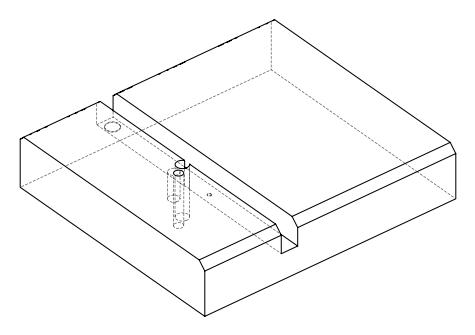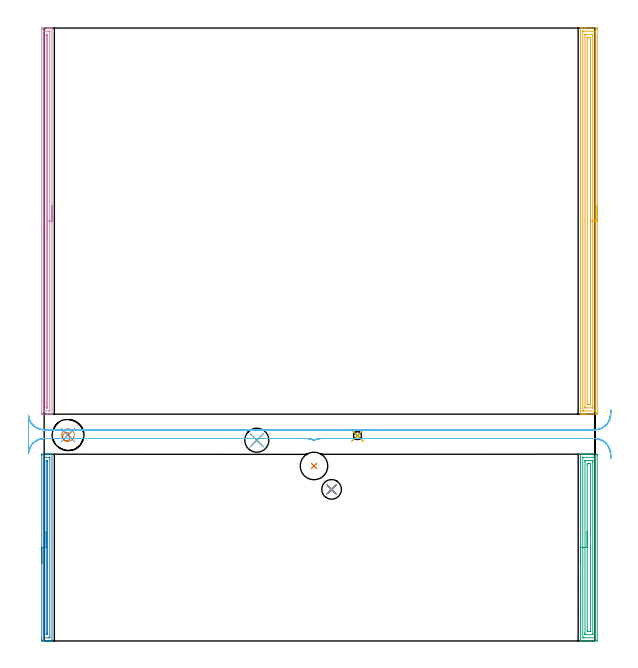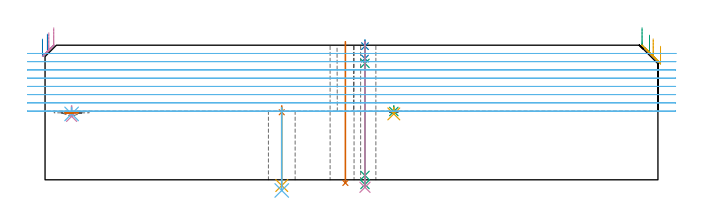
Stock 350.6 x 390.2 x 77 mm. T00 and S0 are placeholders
(PLAN: 18 operations, 11 tool changes, 35.9 min)
(1 SPOT_DRILL | STEP1HOLE | NXT0321_9005460120000 | 0.04 min | 4168 mm3)
(2 SPOT_DRILL_1 | STEP1HOLE_2 | NXT0321_9005460120000 | 0.03 min | 1 mm3)
(3 SPOT_DRILL_2 | STEP1POCKET | NXT0321_9005460120000 | 0.03 min | 4120 mm3)
(4 SPOT_DRILL_3 | STEP1POCKET_1 | NXT0321_9005460120000 | 0.06 min | 4433 mm3)
(5 DRILL_THROUGH_HOLE_INTO_CENTER | STEP1HOLE | NXT0301_069 | 0.19 min | 2987 mm3)
(6 DRILL_TO_ENLARGE_THROUGH_HOLE | STEP1HOLE | UGT0301_283 | 0.2 min | 6973 mm3)
(7 INDEXABLE_INSERT_DRILL_THROUGH_HOLE_FROM_SOLID | STEP1HOLE_1 | NXT0302_006 | 0.32 min | 18489 mm3)
(8 DRILL_BLIND_HOLE_INTO_CENTER | STEP1HOLE_2 | NXT0301_022 | 0.04 min | 140 mm3)
(9 GUN_DRILL_THROUGH_HOLE | STEP1HOLE_2 | UGT0307_001 | 0.38 min | 1351 mm3)
(10 SPADE_DRILL_TO_ENLARGE_THROUGH_HOLE | STEP1HOLE_2 | UGT0306_003 | 0.33 min | 7930 mm3)
(11 DRILL_BLIND_HOLE_INTO_CENTER_1 | STEP1POCKET | NXT0301_022 | 0.02 min | 27 mm3)
(12 DRILL_BLIND_HOLE_INTO_CENTER_2 | STEP1POCKET_1 | NXT0301_128 | 0.02 min | 0 mm3)
(13 MILL_ROUGH_BLIND_HOLE_CONTOUR | STEP1POCKET_1 | UGT0201_129 | Spiral | 0.18 min | 2975 mm3)
(14 AREA_MILL | FG_CHAMFER_SURFACE | UGT0205_001 | 3.02 min | 2596 mm3)
(15 AREA_MILL_1 | FG_CHAMFER_SURFACE_1 | UGT0205_001 | 4.05 min | 7024 mm3)
(16 AREA_MILL_2 | FG_CHAMFER_SURFACE_2 | UGT0205_001 | 6.07 min | 5282 mm3)
(17 AREA_MILL_3 | FG_CHAMFER_SURFACE_3 | UGT0205_001 | 8.11 min | 14154 mm3)
(18 MILL_RECTANGULAR_SLOT | SLOT_RECTANGULAR | UGT0201_094 | Follow Part, ap 5, ae 75% | 12.77 min | 317844 mm3)
(TOOL NXT0321_9005460120000 | NC Spot Drill, 142deg, 12mm, Carbide, Uncoated | D12 PA142 FL30 Z2)
(TOOL NXT0301_069 | Carbide Drill 9.8mm [860.1-0980-029A1-MM 2214] | D9.8 PA140 FL47 Z2)
(TOOL UGT0301_283 | Twist Drill 15.3 mm | D15.3 PA118 FL120 Z2)
(TOOL NXT0302_006 | Index. Insert Drill 17.5mm [880-D1750L25-05] | D17.5 PA176 FL88 Z2)
(TOOL NXT0301_022 | Carbide Drill 5.1mm [860.1-0510-015A1-MM 2214] | D5.1 PA140 FL28 Z2)
(TOOL UGT0307_001 | Gun Drill 5 mm | D5 PA130 FL24 Z1)
(TOOL UGT0306_003 | Spade Drill 12.5mm | D12.5 PA132 FL10 Z2)
(TOOL NXT0301_128 | Carbide Drill 12mm [861.1-1200-036A1-GP GC34] | D12 PA150 FL37.4 Z2)
(TOOL UGT0201_129 | Carbide End Mill 11.9 | D11.9 FL15 Z4)
(TOOL UGT0205_001 | Chamfer Mill 20 x 3 x 45 deg. | D20 FL50 Z2)
(TOOL UGT0201_094 | End mill 20 mm | D20 FL38 Z4)
(OP 1 SPOT_DRILL)
G17 G21 G94 G90
T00 M6
G54
G17 G0 G90 X135.4 Y127.8 S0 M3
G43 Z87. H0
G94 G81 G98 Z38.641 F250. R42.3
G80
M5
M2
(OP 2 SPOT_DRILL_1)
G17 G21 G94 G90
T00 M6
G54
G17 G0 G90 X183. Y96.5 S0 M3
G43 Z87. H0
G94 G81 G98 Z76.453 F250. R80.
G80
M5
M2
(OP 3 SPOT_DRILL_2)
G17 G21 G94 G90
T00 M6
G54
G17 G0 G90 X199.5 Y130.7 S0 M3
G43 Z87. H0
G94 G81 G98 Z39.076 F250. R42.3
G80
M5
M2
(OP 4 SPOT_DRILL_3)
G17 G21 G94 G90
T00 M6
G54
G17 G0 G90 X15.2 Y131.1 S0 M3
G43 Z87. H0
G94 G81 G98 Z36.3 F250. R42.3
G80
M5
M2
(OP 5 DRILL_THROUGH_HOLE_INTO_CENTER)
G17 G21 G94 G90
T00 M6
G54
G17 G0 G90 X135.4 Y127.8 S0 M3
G43 Z87. H1
G94 G73 G98 Z-3.283 F250. Q8.517 R41.3
G80
M5
M2
(OP 6 DRILL_TO_ENLARGE_THROUGH_HOLE)
G17 G21 G94 G90
T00 M6
G54
G17 G0 G90 X135.4 Y127.8 S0 M3
G43 Z87. H0
G94 G73 G98 Z-6.097 F250. Q15.132 R41.3
G80
M5
M2
(OP 7 INDEXABLE_INSERT_DRILL_THROUGH_HOLE_FROM_SOLID)
G17 G21 G94 G90
T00 M6
G54
G17 G0 G90 X171.8 Y111.4 S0 M3
G43 Z87. H1
G94 G81 G98 Z-1.806 F250. R79.
G80
M5
M2
(OP 8 DRILL_BLIND_HOLE_INTO_CENTER)
G17 G21 G94 G90
T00 M6
G54
G17 G0 G90 X183. Y96.5 S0 M3
G43 Z87. H1
G94 G81 G98 Z69.35 F250. R79.
G80
M5
M2
(OP 9 GUN_DRILL_THROUGH_HOLE)
G17 G21 G94 G90
T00 M6
G54
G17 G0 G90 X183. Y96.5 M8
G43 Z87. H0
Z76.927
S716 M3
G94 G1 Z66.594 F125. M26
G4 X.084
Z2.5 F250.
G4 X.084
Z-2.666 F125.
G4 X.084
M5
M9
G0 Z76.927
Z87.
M2
(OP 10 SPADE_DRILL_TO_ENLARGE_THROUGH_HOLE)
G17 G21 G94 G90
T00 M6
G54
G17 G0 G90 X183. Y96.5 S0 M3
G43 Z87. H0
G94 G73 G98 Z-4.283 F250. Q11.612 R79.
G80
M5
M2
(OP 11 DRILL_BLIND_HOLE_INTO_CENTER_1)
G17 G21 G94 G90
T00 M6
G54
G17 G0 G90 X199.5 Y130.7 S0 M3
G43 Z87. H1
G94 G81 G98 Z37.7 F250. R41.3
G80
M5
M2
(OP 12 DRILL_BLIND_HOLE_INTO_CENTER_2)
G17 G21 G94 G90
T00 M6
G54
G17 G0 G90 X15.2 Y131.1 S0 M3
G43 Z87. H1
G94 G81 G98 Z37.692 F250. R41.3
G80
M5
M2
(OP 13 MILL_ROUGH_BLIND_HOLE_CONTOUR)
G17 G21 G94 G90
T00 M6
G54
G17 G0 G90 X15.2 Y131.1 S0 M3
G43 Z87. H0
Z38.3
G94 G3 X15.727 Y132.032 R0.615 F250.
X14.17 Y132.814 R1.629
X11.816 Y130.6 R2.649
X13.323 Y127.568 R2.909
X18.732 Y129.223 R4.
X13.323 Y127.568 R-4.
X16.028 Y128.395 R2.
X15.2 Y131.1 R2.
G0 Z87.
M5
M2
(OP 14 AREA_MILL)
G17 G21 G94 G90
T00 M6
G54
G17 G0 G90 X-1.5 Y49.45 S1061 M3
G43 Z87. H0
Z80.5
G94 G1 Y49.488 Z79.628 F250.
Y49.602 Z78.764
Y49.791 Z77.912
Y50.053 Z77.08
Y50.387 Z76.274
Y50.79 Z75.5
Y51.258 Z74.764
Y51.79 Z74.072
Y52.379 Z73.429
Y53.022 Z72.84
Y53.714 Z72.308
Y54.45 Z71.84
Y55.224 Z71.437
Y56.03 Z71.103
Y56.862 Z70.841
Y57.714 Z70.652
Y58.578 Z70.538
Y59.45 Z70.5
Y117.992
X-1.499 Y118.305 Z70.501
X-1.493 Y118.877 Z70.503
X-1.491 Y118.893 Z70.505
X-0.922 Y118.9 Z71.074
X1.75 Z73.744
X2.342 Z74.339
X2.641 Z74.637
X3.232 Z75.229
X3.531 Z75.526
X4.128 Z76.128
X4.612 Z76.611
X4.957 Y118.893 Z76.949
X4.997 Y118.89 Z76.988
X5. Y118.75 Z77.
Y0.15
X4.997 Y0.01 Z76.988
X4.957 Y0.007 Z76.949
X4.612 Y0. Z76.611
X4.128 Z76.128
X3.531 Z75.526
X2.342 Z74.339
X1.75 Z73.744
X-0.922 Y0.001 Z71.075
X-1.17 Y0.002 Z70.826
X-1.491 Y0.007 Z70.505
X-1.493 Y0.023 Z70.503
X-1.499 Y0.595 Z70.501
X-1.5 Y1.175 Z70.5
Y59.45
X-0.086 Z71.914
X-0.085 Y116.631 Z71.915
X-0.081 Y116.74 Z71.919
X-0.072 Y116.89 Z71.928
X-0.031 Y116.893 Z71.969
X0.482 Y116.899 Z72.482
X3.153 Z75.153
X3.531 Y116.893 Z75.531
X3.578 Y116.89 Z75.578
X3.584 Y116.685 Z75.584
X3.585 Y116.576 Z75.585
Y2.269
X3.581 Y2.16 Z75.581
X3.572 Y2.01 Z75.572
X3.531 Y2.007 Z75.531
X3.018 Y2.001 Z75.018
X0.347 Z72.347
X-0.031 Y2.007 Z71.969
X-0.078 Y2.01 Z71.922
X-0.084 Y2.215 Z71.916
X-0.085 Y2.324 Z71.915
X-0.086 Y59.45 Z71.914
X1.328 Z73.328
X1.329 Y114.268 Z73.329
X1.33 Y114.738 Z73.33
X1.332 Y114.843 Z73.332
X1.335 Y114.886 Z73.335
X1.426 Y114.893 Z73.426
X1.589 Y114.899 Z73.589
X1.75 Y114.897 Z73.75
X1.912 Y114.89 Z73.912
X2.165 Y114.869 Z74.165
X2.167 Y114.738 Z74.167
X2.171 Y114.316 Z74.171
Y4.632
X2.17 Y4.162 Z74.17
X2.168 Y4.057 Z74.168
X2.165 Y4.014 Z74.165
X2.074 Y4.007 Z74.074
X1.911 Y4.001 Z73.911
X1.75 Y4.003 Z73.75
X1.588 Y4.01 Z73.588
X1.335 Y4.031 Z73.335
X1.333 Y4.162 Z73.333
X1.329 Y4.584 Z73.329
X1.328 Y59.45 Z73.328
Y60.322 Z73.367
Y61.186 Z73.48
Y62.038 Z73.669
Y62.87 Z73.932
Y63.676 Z74.265
Y64.45 Z74.668
Y65.186 Z75.137
Y65.878 Z75.668
Y66.521 Z76.257
Y67.11 Z76.901
Y67.642 Z77.593
Y68.11 Z78.328
Y68.513 Z79.102
Y68.847 Z79.908
Y69.109 Z80.74
Y69.298 Z81.592
Y69.412 Z82.457
Y69.45 Z83.328
G0 Z87.
M5
M2
(OP 15 AREA_MILL_1)
G17 G21 G94 G90
T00 M6
G54
G17 G0 G90 X341.5 Y49.45 S1061 M3
G43 Z87. H0
G94 G1 Y49.488 Z86.128 F250.
Y49.602 Z85.263
Y49.791 Z84.412
Y50.053 Z83.58
Y50.387 Z82.774
Y50.79 Z82.
Y51.258 Z81.264
Y51.79 Z80.572
Y52.379 Z79.929
Y53.022 Z79.339
Y53.714 Z78.808
Y54.45 Z78.34
Y55.224 Z77.937
Y56.03 Z77.603
Y56.862 Z77.341
Y57.713 Z77.152
Y58.578 Z77.038
Y59.45 Z77.
Y118.75
X341.506 Y118.89 Z76.993
X341.803 Y118.9 Z76.696
X342.242 Z76.257
X342.833 Z75.661
X344.892 Z73.605
X345.478 Z73.017
X346.066 Z72.429
X351.648 Z66.849
X351.943 Y118.898 Z66.554
X352.092 Y118.89 Z66.406
X352.099 Y118.74 Z66.399
X352.1 Y118.305 Z66.4
Y0.595
X352.096 Y0.157 Z66.402
X352.091 Y0.01 Z66.406
X351.941 Y0. Z66.556
X345.478 Z73.017
X344.892 Z73.605
X344.596 Z73.901
X342.833 Z75.661
X342.242 Z76.257
X341.952 Z76.547
X341.802 Z76.697
X341.506 Y0.01 Z76.993
X341.5 Y0.15 Z77.
Y59.45
X342.914 Z75.586
X342.915 Y116.724 Z75.585
X342.917 Y116.825 Z75.583
X342.92 Y116.874 Z75.58
X342.922 Y116.89 Z75.578
X342.966 Y116.892 Z75.534
X343.342 Y116.899 Z75.158
X349.885 Z68.615
X350.395 Y116.897 Z68.105
X350.59 Y116.89 Z67.91
X350.679 Y116.881 Z67.821
X350.684 Y116.604 Z67.816
X350.685 Y116.521 Z67.815
Y2.176
X350.683 Y2.075 Z67.817
X350.68 Y2.026 Z67.82
X350.678 Y2.01 Z67.822
X350.634 Y2.008 Z67.866
X350.258 Y2.001 Z68.242
X343.715 Z74.785
X343.205 Y2.003 Z75.295
X343.01 Y2.01 Z75.49
X342.921 Y2.019 Z75.579
X342.916 Y2.296 Z75.584
X342.915 Y2.379 Z75.585
X342.914 Y59.45 Z75.586
X344.328 Z74.172
X344.329 Y114.117 Z74.171
X344.333 Y114.738 Z74.167
X344.335 Y114.87 Z74.165
X344.344 Y114.89 Z74.156
X344.383 Y114.896 Z74.117
X344.436 Y114.899 Z74.064
X349.004 Z69.496
X349.164 Y114.895 Z69.336
X349.265 Y114.89 Z69.235
X349.268 Y114.828 Z69.232
X349.27 Y114.738 Z69.23
X349.271 Y114.467 Z69.229
X349.272 Y113.846 Z69.228
X349.271 Y4.783 Z69.229
X349.267 Y4.162 Z69.233
X349.265 Y4.03 Z69.235
X349.256 Y4.01 Z69.244
X349.217 Y4.004 Z69.283
X349.164 Y4.001 Z69.336
X344.596 Z73.904
X344.436 Y4.005 Z74.064
X344.336 Y4.01 Z74.164
X344.332 Y4.072 Z74.168
X344.33 Y4.162 Z74.17
X344.329 Y4.433 Z74.171
X344.328 Y5.054 Z74.172
Y59.45
X345.743 Z72.757
Y112.062
X345.746 Y112.683 Z72.754
X345.75 Y112.884 Z72.75
X345.945 Y112.891 Z72.555
X346.359 Y112.899 Z72.141
X346.413 Y112.9 Z72.087
X347.294 Z71.206
X347.665 Y112.895 Z70.835
X347.843 Y112.89 Z70.657
X347.85 Y112.789 Z70.65
X347.856 Y112.332 Z70.644
X347.857 Y112.062 Z70.643
Y111.439
Y6.838
X347.854 Y6.217 Z70.646
X347.85 Y6.016 Z70.65
X347.655 Y6.009 Z70.845
X347.241 Y6.001 Z71.259
X347.187 Y6. Z71.313
X346.306 Z72.194
X345.935 Y6.005 Z72.565
X345.757 Y6.01 Z72.743
X345.75 Y6.111 Z72.75
X345.744 Y6.568 Z72.756
X345.743 Y8.621 Z72.757
Y59.45
Y60.322 Z72.795
Y61.186 Z72.909
Y62.038 Z73.098
Y62.87 Z73.36
Y63.676 Z73.694
Y64.45 Z74.097
Y65.186 Z74.566
Y65.878 Z75.097
Y66.521 Z75.686
Y67.11 Z76.329
Y67.642 Z77.022
Y68.11 Z77.757
Y68.513 Z78.531
Y68.847 Z79.337
Y69.109 Z80.169
Y69.298 Z81.021
Y69.412 Z81.886
Y69.45 Z82.757
G0 Z87.
M5
M2
(OP 16 AREA_MILL_2)
G17 G21 G94 G90
T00 M6
G54
G17 G0 G90 X5. Y277.3 S1061 M3
G43 Z87. H0
G94 G1 Y277.262 Z86.128 F250.
Y277.148 Z85.263
Y276.959 Z84.412
Y276.697 Z83.58
Y276.363 Z82.774
Y275.96 Z82.
Y275.492 Z81.264
Y274.96 Z80.572
Y274.371 Z79.929
Y273.728 Z79.339
Y273.036 Z78.808
Y272.3 Z78.34
Y271.526 Z77.937
Y270.72 Z77.603
Y269.888 Z77.341
Y269.037 Z77.152
Y268.172 Z77.038
Y267.3 Z77.
Y144.562
X4.997 Y144.41 Z76.988
X4.954 Y144.407 Z76.945
X4.581 Y144.4 Z76.58
X4.177 Z76.176
X3.531 Z75.526
X2.318 Z74.315
X1.75 Z73.744
X-0.922 Y144.401 Z71.075
X-1.17 Y144.403 Z70.826
X-1.491 Y144.407 Z70.505
X-1.493 Y144.435 Z70.504
X-1.499 Y145.008 Z70.501
X-1.5 Y145.588 Z70.5
Y389.279
X-1.499 Y389.592 Z70.501
X-1.493 Y390.165 Z70.503
X-1.491 Y390.193 Z70.505
X-0.922 Y390.2 Z71.075
X1.75 Z73.744
X2.318 Z74.315
X2.641 Z74.637
X3.208 Z75.205
X3.531 Z75.526
X4.177 Z76.176
X4.581 Z76.58
X4.954 Y390.193 Z76.945
X4.997 Y390.19 Z76.988
X5. Y390.038 Z77.
Y267.3
X3.586 Z75.586
X3.585 Y146.684 Z75.585
X3.582 Y146.574 Z75.582
X3.573 Y146.41 Z75.573
X3.531 Y146.407 Z75.531
X3.032 Y146.401 Z75.032
X0.36 Z72.36
X-0.031 Y146.41 Z71.969
X-0.079 Y146.418 Z71.921
X-0.084 Y146.629 Z71.916
X-0.086 Y146.739 Z71.914
X-0.085 Y387.916 Z71.915
X-0.082 Y388.026 Z71.918
X-0.073 Y388.19 Z71.927
X-0.031 Y388.193 Z71.969
X0.468 Y388.199 Z72.468
X3.14 Y388.198 Z75.14
X3.531 Y388.19 Z75.531
X3.579 Y388.181 Z75.579
X3.584 Y387.971 Z75.584
X3.585 Y387.861 Z75.585
X3.586 Y267.3 Z75.586
X2.171 Z74.171
Y149.049
X2.17 Y148.579 Z74.17
X2.168 Y148.473 Z74.168
X2.165 Y148.425 Z74.165
X2.154 Y148.41 Z74.154
X2.106 Y148.407 Z74.106
X1.927 Y148.401 Z73.927
X1.453 Y148.402 Z73.453
X1.358 Y148.406 Z73.358
X1.334 Y148.41 Z73.334
X1.332 Y148.415 Z73.332
X1.33 Y148.438 Z73.33
X1.329 Y148.579 Z73.329
X1.328 Y149.001 Z73.328
X1.329 Y385.551 Z73.329
X1.33 Y386.021 Z73.33
X1.332 Y386.127 Z73.332
X1.335 Y386.175 Z73.335
X1.346 Y386.19 Z73.346
X1.394 Y386.193 Z73.394
X1.572 Y386.199 Z73.572
X2.047 Y386.198 Z74.047
X2.142 Y386.194 Z74.142
X2.166 Y386.19 Z74.166
X2.168 Y386.185 Z74.168
X2.17 Y386.162 Z74.17
X2.171 Y386.021 Z74.171
X2.172 Y385.599 Z74.172
X2.171 Y267.3 Z74.171
Y266.428 Z74.21
Y265.564 Z74.323
Y264.712 Z74.512
Y263.88 Z74.775
Y263.074 Z75.108
Y262.3 Z75.511
Y261.564 Z75.98
Y260.872 Z76.511
Y260.229 Z77.1
Y259.64 Z77.744
Y259.108 Z78.436
Y258.64 Z79.171
Y258.237 Z79.945
Y257.903 Z80.751
Y257.641 Z81.583
Y257.452 Z82.435
Y257.338 Z83.3
Y257.3 Z84.171
G0 Z87.
M5
M2
(OP 17 AREA_MILL_3)
G17 G21 G94 G90
T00 M6
G54
G17 G0 G90 X352.1 Y277.3 S1061 M3
G43 Z87. H0
Z76.4
G94 G1 Y277.262 Z75.528 F250.
Y277.148 Z74.664
Y276.959 Z73.812
Y276.697 Z72.98
Y276.363 Z72.174
Y275.96 Z71.4
Y275.492 Z70.664
Y274.96 Z69.972
Y274.371 Z69.329
Y273.728 Z68.74
Y273.036 Z68.209
Y272.3 Z67.74
Y271.526 Z67.337
Y270.72 Z67.003
Y269.888 Z66.741
Y269.037 Z66.552
Y268.172 Z66.438
Y267.3 Z66.4
Y145.443
X352.099 Y145.008 Z66.401
X352.095 Y144.556 Z66.403
X352.092 Y144.41 Z66.406
X351.648 Y144.405 Z66.849
X351.048 Y144.4 Z67.45
X344.596 Z73.898
X344.034 Z74.463
X343.715 Z74.781
X343.153 Z75.343
X342.833 Z75.661
X342.194 Z76.305
X341.828 Z76.672
X341.504 Y144.406 Z76.987
X341.503 Y144.407 Z76.988
X341.5 Y144.562 Z77.
Y390.038
X341.502 Y390.193 Z76.988
X341.504 Y390.2 Z76.986
X341.827 Z76.672
X342.195 Z76.305
X342.833 Z75.661
X344.034 Z74.463
X344.596 Z73.898
X351.648 Z66.849
X351.932 Y390.197 Z66.565
X352.092 Y390.19 Z66.406
X352.099 Y390.028 Z66.399
X352.1 Y389.592 Z66.4
Y267.3
X350.686 Z67.814
X350.685 Y146.489 Z67.815
X350.684 Y146.439 Z67.816
X350.682 Y146.415 Z67.818
X350.68 Y146.411 Z67.82
X350.662 Y146.408 Z67.838
X350.273 Y146.401 Z68.227
X343.715 Z74.785
X343.218 Y146.403 Z75.282
X343.013 Y146.41 Z75.487
X342.921 Y146.428 Z75.579
X342.916 Y146.71 Z75.584
X342.915 Y146.793 Z75.585
Y388.111
X342.916 Y388.161 Z75.584
X342.918 Y388.185 Z75.582
X342.92 Y388.189 Z75.58
X342.939 Y388.192 Z75.561
X343.328 Y388.199 Z75.172
X349.885 Z68.615
X350.382 Y388.197 Z68.118
X350.587 Y388.19 Z67.913
X350.679 Y388.172 Z67.821
X350.684 Y387.89 Z67.816
X350.685 Y387.807 Z67.815
X350.686 Y267.3 Z67.814
X349.271 Z69.229
Y149.2
X349.269 Y148.579 Z69.231
X349.266 Y148.444 Z69.234
X349.265 Y148.418 Z69.235
X349.238 Y148.41 Z69.262
X349.177 Y148.403 Z69.323
X349.004 Y148.401 Z69.496
X344.772 Z73.728
X344.596 Y148.405 Z73.904
X344.42 Y148.41 Z74.08
X344.335 Y148.425 Z74.165
X344.332 Y148.489 Z74.168
X344.331 Y148.579 Z74.169
X344.329 Y148.849 Z74.171
Y385.4
X344.331 Y386.021 Z74.169
X344.334 Y386.156 Z74.166
X344.335 Y386.183 Z74.165
X344.362 Y386.19 Z74.138
X344.423 Y386.197 Z74.077
X344.596 Y386.199 Z73.904
X348.828 Z69.672
X349.004 Y386.195 Z69.496
X349.18 Y386.19 Z69.32
X349.265 Y386.175 Z69.235
X349.268 Y386.111 Z69.232
X349.269 Y386.021 Z69.231
X349.271 Y385.751 Z69.229
Y267.3
X347.857 Z70.643
Y151.257
X347.854 Y150.636 Z70.646
X347.85 Y150.427 Z70.65
X347.844 Y150.409 Z70.656
X347.822 Y150.406 Z70.678
X347.769 Y150.402 Z70.731
X347.664 Y150.4 Z70.836
X347.241 Z71.259
X346.359 Z72.141
X346.323 Z72.177
X345.931 Y150.41 Z72.569
X345.75 Y150.418 Z72.75
X345.748 Y150.522 Z72.752
X345.743 Y150.988 Z72.757
Y383.343
X345.746 Y383.965 Z72.754
X345.75 Y384.173 Z72.75
X345.756 Y384.191 Z72.744
X345.778 Y384.194 Z72.722
X345.831 Y384.198 Z72.669
X345.936 Y384.199 Z72.564
X346.359 Y384.2 Z72.141
X347.241 Z71.259
X347.277 Z71.223
X347.669 Y384.19 Z70.831
X347.85 Y384.182 Z70.65
X347.852 Y384.078 Z70.648
X347.856 Y383.613 Z70.644
X347.857 Y267.3 Z70.643
Y266.428 Z70.681
Y265.564 Z70.795
Y264.712 Z70.983
Y263.88 Z71.246
Y263.074 Z71.58
Y262.3 Z71.982
Y261.564 Z72.451
Y260.872 Z72.982
Y260.229 Z73.572
Y259.64 Z74.215
Y259.108 Z74.907
Y258.64 Z75.643
Y258.237 Z76.417
Y257.903 Z77.223
Y257.641 Z78.055
Y257.452 Z78.906
Y257.338 Z79.771
Y257.3 Z80.643
G0 Z87.
M5
M2
(OP 18 MILL_RECTANGULAR_SLOT)
G17 G21 G94 G90
T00 M6
G54
G17 G0 G90 X361.003 Y143.524 S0 M3
G43 Z87. H0
Z72.287
G94 G1 X359.903 Y140.733 F250.
G2 X350.6 Y134.4 R10. F500.
G1 X0.
G2 X-9.869 Y142.789 R10.
G1 X-9.899 Y142.793
G3 X-10. Y141.375 R10.
G1 Y121.844
G3 X-9.905 Y120.47 R10.
G1 X-9.875 Y120.474
G2 X0. Y128.9 R10.
G1 X167.102
G2 X171.8 Y127.728 R10.
X176.498 Y128.9 R10.
G1 X350.6
G2 X359.903 Y122.567 R10.
G1 X361.003 Y119.776 F250.
G0 X360.901 Y146.1 Z67.575
G1 X360.518 Y143.125
G2 X350.6 Y134.4 R10. F500.
G1 X0.
G2 X-9.97 Y143.626 R10.
G1 X-10.
Y119.674
X-9.97
G2 X0. Y128.9 R10.
G1 X167.102
G2 X171.8 Y127.728 R10.
X176.498 Y128.9 R10.
G1 X350.6
G2 X360.521 Y120.155 R10.
G1 X360.897 Y117.179 F250.
G0 X360.724 Y146.95 Z62.862
G1 X360.59 Y143.953
G2 X350.6 Y134.4 R10. F500.
G1 X0.
G2 X-9.97 Y143.626 R10.
G1 X-10.
Y119.674
X-9.97
G2 X0. Y128.9 R10.
G1 X167.102
G2 X171.8 Y127.728 R10.
X176.498 Y128.9 R10.
G1 X350.6
G2 X360.59 Y119.347 R10.
G1 X360.724 Y116.35 F250.
G0 Y146.95 Z58.15
G1 X360.59 Y143.953
G2 X350.6 Y134.4 R10. F500.
G1 X0.
G2 X-9.97 Y143.626 R10.
G1 X-10.
Y119.674
X-9.97
G2 X0. Y128.9 R10.
G1 X167.102
G2 X171.8 Y127.728 R10.
X176.498 Y128.9 R10.
G1 X350.6
G2 X360.59 Y119.347 R10.
G1 X360.724 Y116.35 F250.
G0 Y146.95 Z53.437
G1 X360.59 Y143.953
G2 X350.6 Y134.4 R10. F500.
G1 X0.
G2 X-9.97 Y143.626 R10.
G1 X-10.
Y119.674
X-9.97
G2 X0. Y128.9 R10.
G1 X167.102
G2 X171.8 Y127.728 R10.
X176.498 Y128.9 R10.
G1 X350.6
G2 X360.59 Y119.347 R10.
G1 X360.724 Y116.35 F250.
G0 Y146.95 Z48.725
G1 X360.59 Y143.953
G2 X350.6 Y134.4 R10. F500.
G1 X0.
G2 X-9.97 Y143.626 R10.
G1 X-10.
Y119.674
X-9.97
G2 X0. Y128.9 R10.
G1 X167.102
G2 X171.8 Y127.728 R10.
X176.498 Y128.9 R10.
G1 X350.6
G2 X360.59 Y119.347 R10.
G1 X360.724 Y116.35 F250.
G0 Y146.95 Z44.012
G1 X360.59 Y143.953
G2 X350.6 Y134.4 R10. F500.
G1 X0.
G2 X-9.97 Y143.626 R10.
G1 X-10.
Y119.674
X-9.97
G2 X0. Y128.9 R10.
G1 X167.102
G2 X171.8 Y127.728 R10.
X176.498 Y128.9 R10.
G1 X350.6
G2 X360.59 Y119.347 R10.
G1 X360.724 Y116.35 F250.
G0 Y146.95 Z39.3
G1 X360.59 Y143.953
G2 X350.6 Y134.4 R10. F500.
G1 X0.
G2 X-9.97 Y143.626 R10.
G1 X-10.
Y119.674
X-9.97
G2 X0. Y128.9 R10.
G1 X167.102
G2 X171.8 Y127.728 R10.
X176.498 Y128.9 R10.
G1 X350.6
G2 X360.59 Y119.347 R10.
G1 X360.724 Y116.35 F250.
G0 Z87.
M5
M2
